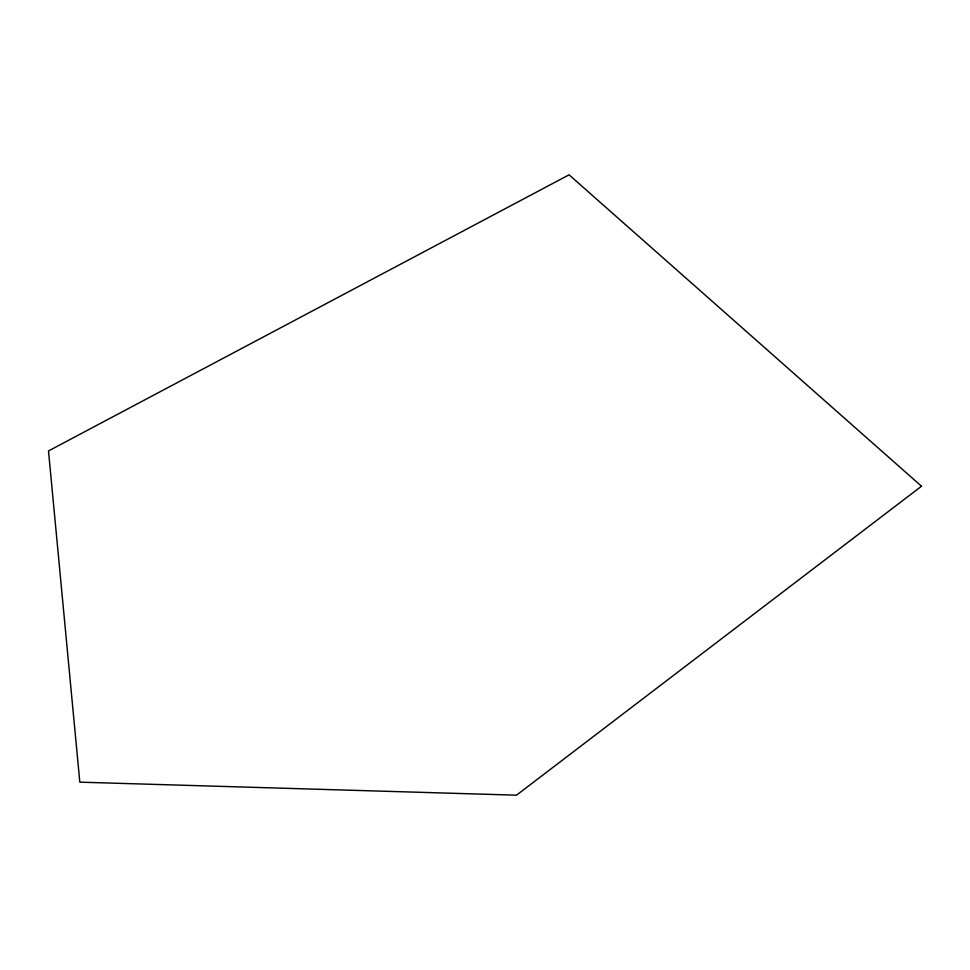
<?xml version="1.0" encoding="UTF-8"?>
<svg xmlns="http://www.w3.org/2000/svg" width="970" height="970" viewBox="0 0 970 970"><rect width="100%" height="100%" fill="white"/><g stroke="black" fill="none" stroke-linecap="round" stroke-linejoin="round"><path stroke-width="1.45" d="M921.5 486.237L516.501 795.182L79.819 782.159L48.5 450.941L569.075 174.818L921.5 486.237"/></g></svg>
